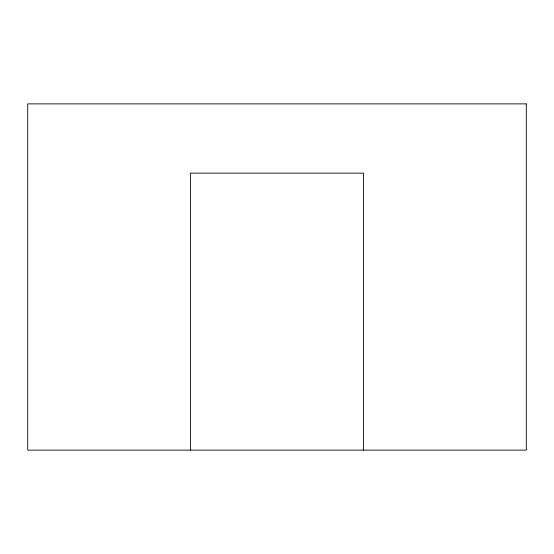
<?xml version="1.0" encoding="UTF-8"?>
<svg xmlns="http://www.w3.org/2000/svg" width="554" height="554" viewBox="0 0 554 554"><rect width="100%" height="100%" fill="white"/><g stroke="black" fill="none" stroke-linecap="round" stroke-linejoin="round"><path stroke-width="0.83" d="M363.562 450.125L363.562 173.125L190.438 173.125L190.438 450.125M526.3 103.875L27.7 103.875L27.7 450.125L526.3 450.125L526.3 103.875"/></g></svg>
